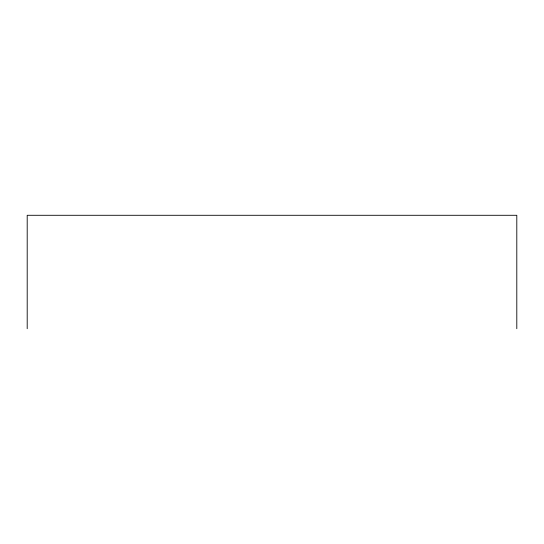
<?xml version="1.0" encoding="UTF-8"?>
<svg xmlns="http://www.w3.org/2000/svg" width="544" height="544" viewBox="0 0 544 544"><rect width="100%" height="100%" fill="white"/><g stroke="black" fill="none" stroke-linecap="round" stroke-linejoin="round"><path stroke-width="0.82" d="M516.8 328.712L516.8 215.288L27.2 215.288L27.2 328.712"/></g></svg>
